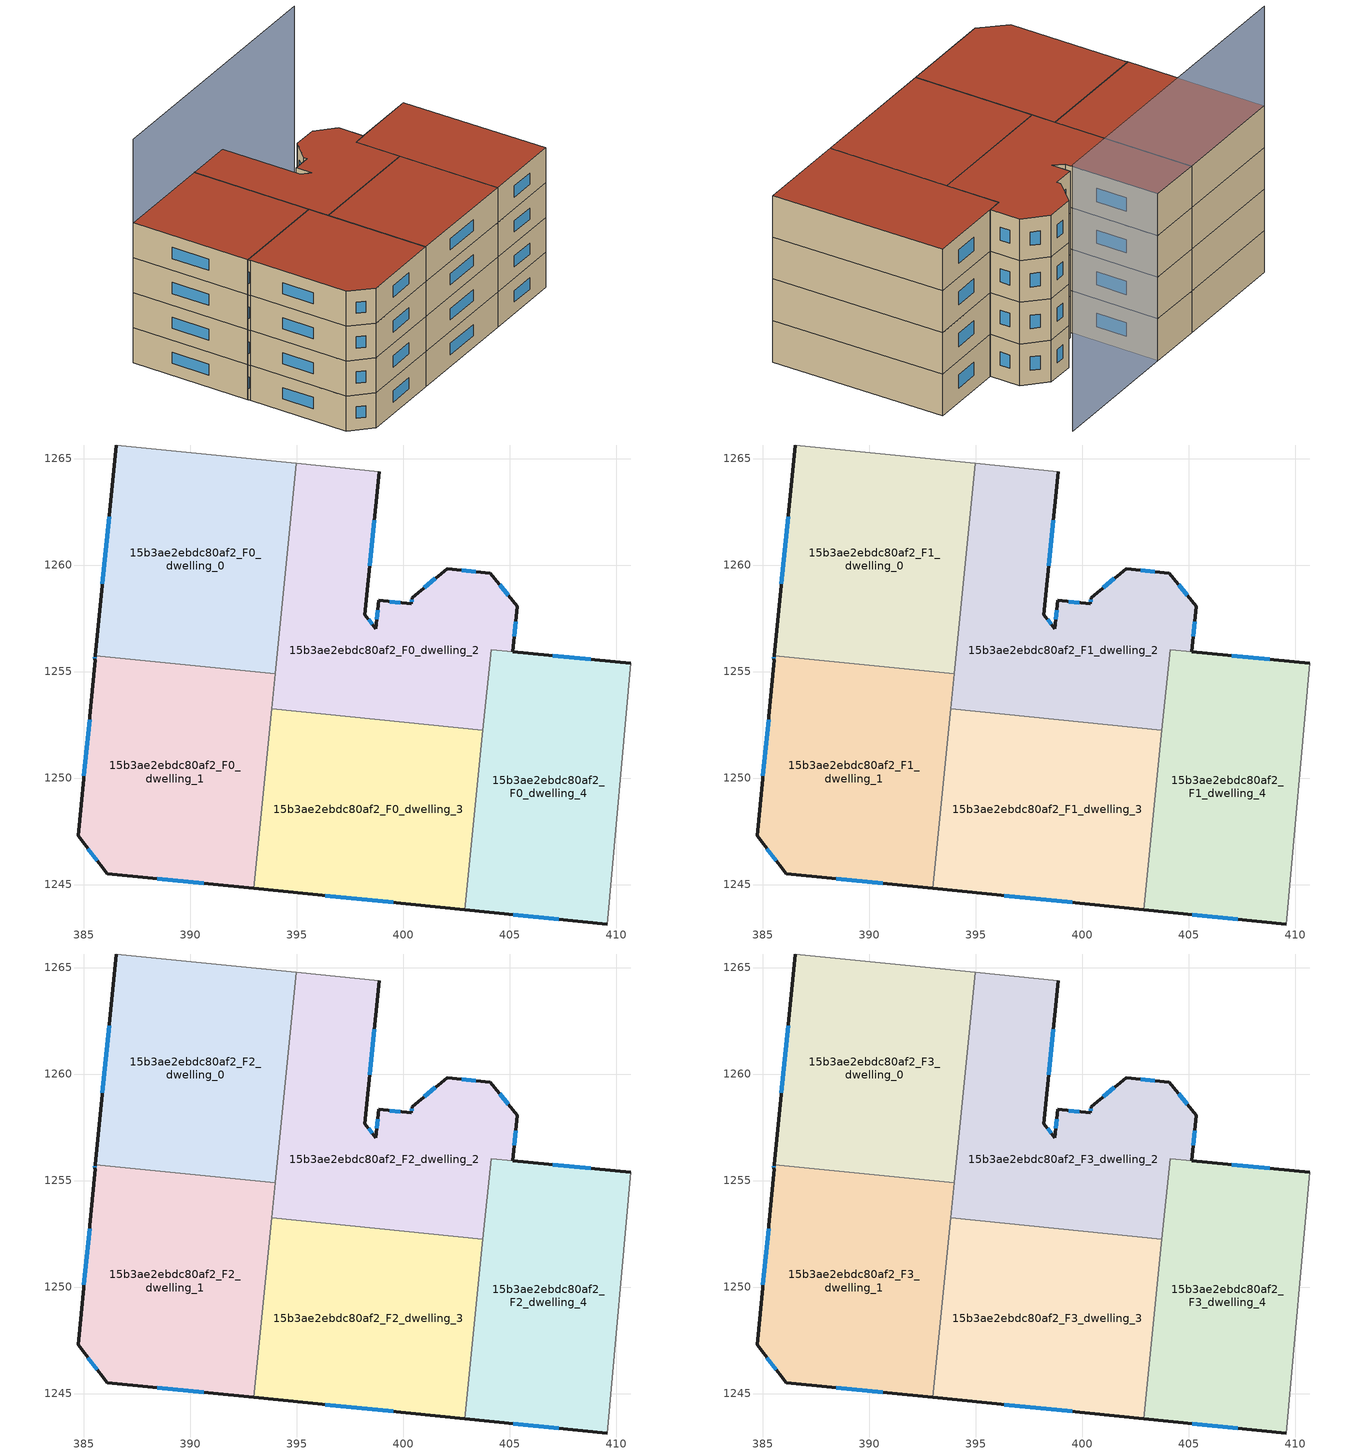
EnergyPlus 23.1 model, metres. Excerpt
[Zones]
15b3ae2ebdc80af2_F0_dwelling_0
 floor ground (EU_floor_Construction): 394.99,1264.79 394,1254.9 385.54,1255.75 386.54,1265.64 z0
 wall outside (EU_wall_Construction): 386.54,1265.64 385.54,1255.75 z0:3
 wall adiabatic (EU_wall_Construction): 394.99,1264.79 386.54,1265.64 z0:3
 wall to 15b3ae2ebdc80af2_F0_dwelling_1 (EU_wall_Construction): 385.54,1255.75 394,1254.9 z0:3
 wall to 15b3ae2ebdc80af2_F0_dwelling_2 (EU_wall_Construction): 394,1254.9 394.99,1264.79 z0:3
 window (EU_Window_Construction): 386.2,1262.27 385.88,1259.11 z1.02:1.98
15b3ae2ebdc80af2_F0_dwelling_1
 floor ground (EU_floor_Construction): 394,1254.9 392.98,1244.82 386.11,1245.51 384.74,1247.28 385.55,1255.55 385.52,1255.55 385.54,1255.75 z0
 wall outside (EU_wall_Construction): 385.55,1255.55 384.74,1247.28 386.11,1245.51 392.98,1244.82 / 385.55,1255.55 385.52,1255.55 / 385.54,1255.75 385.52,1255.55 z0:3
 wall to 15b3ae2ebdc80af2_F0_dwelling_3 (EU_wall_Construction): 392.98,1244.82 393.83,1253.24 z0:3
 wall to 15b3ae2ebdc80af2_F0_dwelling_2 (EU_wall_Construction): 393.83,1253.24 394,1254.9 z0:3
 window (EU_Window_Construction): 385.2,1246.68 385.64,1246.11 / 385.28,1252.74 385.02,1250.1 / 385.53,1255.68 385.52,1255.62 / 388.45,1245.27 390.64,1245.05 z1.02:1.98
15b3ae2ebdc80af2_F0_dwelling_2
 floor ground (EU_floor_Construction): 404.09,1259.61 405.37,1258.07 405.14,1255.92 404.13,1256.02 403.75,1252.24 393.83,1253.24 394.99,1264.79 398.89,1264.39 398.21,1257.68 398.73,1257 398.86,1258.34 400.4,1258.18 400.43,1258.48 402.07,1259.83 z0
 wall outside (EU_wall_Construction): 405.14,1255.92 405.37,1258.07 404.09,1259.61 402.07,1259.83 400.43,1258.48 400.4,1258.18 398.86,1258.34 398.73,1257 398.21,1257.68 398.89,1264.39 z0:3
 wall to 15b3ae2ebdc80af2_F0_dwelling_3 (EU_wall_Construction): 393.83,1253.24 403.75,1252.24 z0:3
 wall adiabatic (EU_wall_Construction): 398.89,1264.39 394.99,1264.79 z0:3
 wall to 15b3ae2ebdc80af2_F0_dwelling_4 (EU_wall_Construction): 403.75,1252.24 404.13,1256.02 405.14,1255.92 z0:3
 window (EU_Window_Construction): 398.44,1259.96 398.66,1262.11 / 398.55,1257.23 398.38,1257.45 / 398.82,1257.88 398.77,1257.46 / 399.87,1258.24 399.38,1258.29 / 400.42,1258.38 400.41,1258.28 / 401.51,1259.37 400.98,1258.94 / 403.4,1259.68 402.76,1259.76 / 404.94,1258.59 404.53,1259.08 / 405.22,1256.65 405.29,1257.34 z1.02:1.98
15b3ae2ebdc80af2_F0_dwelling_3
 floor ground (EU_floor_Construction): 403.75,1252.24 402.9,1243.82 392.98,1244.82 393.83,1253.24 z0
 wall outside (EU_wall_Construction): 392.98,1244.82 402.9,1243.82 z0:3
 wall to 15b3ae2ebdc80af2_F0_dwelling_4 (EU_wall_Construction): 402.9,1243.82 403.75,1252.24 z0:3
 window (EU_Window_Construction): 396.36,1244.48 399.53,1244.16 z1.02:1.98
15b3ae2ebdc80af2_F0_dwelling_4
 floor ground (EU_floor_Construction): 410.7,1255.39 409.58,1243.15 402.9,1243.82 404.13,1256.02 z0
 wall outside (EU_wall_Construction): 402.9,1243.82 409.58,1243.15 / 410.7,1255.39 405.14,1255.92 z0:3
 wall adiabatic (EU_wall_Construction): 409.58,1243.15 410.7,1255.39 z0:3
 window (EU_Window_Construction): 405.18,1243.59 407.31,1243.37 / 408.81,1255.57 407.03,1255.74 z1.02:1.98
15b3ae2ebdc80af2_F1_dwelling_0
 floor to 15b3ae2ebdc80af2_F0_dwelling_0 (EU_floor_Construction): 394.99,1264.79 394,1254.9 385.54,1255.75 386.54,1265.64 z3
 wall outside (EU_wall_Construction): 386.54,1265.64 385.54,1255.75 z3:6
 wall adiabatic (EU_wall_Construction): 394.99,1264.79 386.54,1265.64 z3:6
 wall to 15b3ae2ebdc80af2_F1_dwelling_1 (EU_wall_Construction): 385.54,1255.75 394,1254.9 z3:6
 wall to 15b3ae2ebdc80af2_F1_dwelling_2 (EU_wall_Construction): 394,1254.9 394.99,1264.79 z3:6
 window (EU_Window_Construction): 386.2,1262.27 385.88,1259.11 z4.02:4.98
15b3ae2ebdc80af2_F1_dwelling_1
 floor to 15b3ae2ebdc80af2_F0_dwelling_1 (EU_floor_Construction): 394,1254.9 392.98,1244.82 386.11,1245.51 384.74,1247.28 385.55,1255.55 385.52,1255.55 385.54,1255.75 z3
 wall outside (EU_wall_Construction): 385.55,1255.55 384.74,1247.28 386.11,1245.51 392.98,1244.82 / 385.55,1255.55 385.52,1255.55 / 385.54,1255.75 385.52,1255.55 z3:6
 wall to 15b3ae2ebdc80af2_F1_dwelling_3 (EU_wall_Construction): 392.98,1244.82 393.83,1253.24 z3:6
 wall to 15b3ae2ebdc80af2_F1_dwelling_2 (EU_wall_Construction): 393.83,1253.24 394,1254.9 z3:6
 window (EU_Window_Construction): 385.2,1246.68 385.64,1246.11 / 385.28,1252.74 385.02,1250.1 / 385.53,1255.68 385.52,1255.62 / 388.45,1245.27 390.64,1245.05 z4.02:4.98
15b3ae2ebdc80af2_F1_dwelling_2
 floor to 15b3ae2ebdc80af2_F0_dwelling_2 (EU_floor_Construction): 404.09,1259.61 405.37,1258.07 405.14,1255.92 404.13,1256.02 403.75,1252.24 393.83,1253.24 394.99,1264.79 398.89,1264.39 398.21,1257.68 398.73,1257 398.86,1258.34 400.4,1258.18 400.43,1258.48 402.07,1259.83 z3
 wall outside (EU_wall_Construction): 405.14,1255.92 405.37,1258.07 404.09,1259.61 402.07,1259.83 400.43,1258.48 400.4,1258.18 398.86,1258.34 398.73,1257 398.21,1257.68 398.89,1264.39 z3:6
 wall to 15b3ae2ebdc80af2_F1_dwelling_3 (EU_wall_Construction): 393.83,1253.24 403.75,1252.24 z3:6
 wall adiabatic (EU_wall_Construction): 398.89,1264.39 394.99,1264.79 z3:6
 wall to 15b3ae2ebdc80af2_F1_dwelling_4 (EU_wall_Construction): 403.75,1252.24 404.13,1256.02 405.14,1255.92 z3:6
 window (EU_Window_Construction): 398.44,1259.96 398.66,1262.11 / 398.55,1257.23 398.38,1257.45 / 398.82,1257.88 398.77,1257.46 / 399.87,1258.24 399.38,1258.29 / 400.42,1258.38 400.41,1258.28 / 401.51,1259.37 400.98,1258.94 / 403.4,1259.68 402.76,1259.76 / 404.94,1258.59 404.53,1259.08 / 405.22,1256.65 405.29,1257.34 z4.02:4.98
15b3ae2ebdc80af2_F1_dwelling_3
 floor to 15b3ae2ebdc80af2_F0_dwelling_3 (EU_floor_Construction): 403.75,1252.24 402.9,1243.82 392.98,1244.82 393.83,1253.24 z3
 wall outside (EU_wall_Construction): 392.98,1244.82 402.9,1243.82 z3:6
 wall to 15b3ae2ebdc80af2_F1_dwelling_4 (EU_wall_Construction): 402.9,1243.82 403.75,1252.24 z3:6
 window (EU_Window_Construction): 396.36,1244.48 399.53,1244.16 z4.02:4.98
15b3ae2ebdc80af2_F1_dwelling_4
 floor to 15b3ae2ebdc80af2_F0_dwelling_4 (EU_floor_Construction): 410.7,1255.39 409.58,1243.15 402.9,1243.82 404.13,1256.02 z3
 wall outside (EU_wall_Construction): 402.9,1243.82 409.58,1243.15 / 410.7,1255.39 405.14,1255.92 z3:6
 wall adiabatic (EU_wall_Construction): 409.58,1243.15 410.7,1255.39 z3:6
 window (EU_Window_Construction): 405.18,1243.59 407.31,1243.37 / 408.81,1255.57 407.03,1255.74 z4.02:4.98
15b3ae2ebdc80af2_F2_dwelling_0
 floor to 15b3ae2ebdc80af2_F1_dwelling_0 (EU_floor_Construction): 394.99,1264.79 394,1254.9 385.54,1255.75 386.54,1265.64 z6
 wall outside (EU_wall_Construction): 386.54,1265.64 385.54,1255.75 z6:9
 wall adiabatic (EU_wall_Construction): 394.99,1264.79 386.54,1265.64 z6:9
 wall to 15b3ae2ebdc80af2_F2_dwelling_1 (EU_wall_Construction): 385.54,1255.75 394,1254.9 z6:9
 wall to 15b3ae2ebdc80af2_F2_dwelling_2 (EU_wall_Construction): 394,1254.9 394.99,1264.79 z6:9
 window (EU_Window_Construction): 386.2,1262.27 385.88,1259.11 z7.02:7.98
15b3ae2ebdc80af2_F2_dwelling_1
 floor to 15b3ae2ebdc80af2_F1_dwelling_1 (EU_floor_Construction): 394,1254.9 392.98,1244.82 386.11,1245.51 384.74,1247.28 385.55,1255.55 385.52,1255.55 385.54,1255.75 z6
 wall outside (EU_wall_Construction): 385.55,1255.55 384.74,1247.28 386.11,1245.51 392.98,1244.82 / 385.55,1255.55 385.52,1255.55 / 385.54,1255.75 385.52,1255.55 z6:9
 wall to 15b3ae2ebdc80af2_F2_dwelling_3 (EU_wall_Construction): 392.98,1244.82 393.83,1253.24 z6:9
 wall to 15b3ae2ebdc80af2_F2_dwelling_2 (EU_wall_Construction): 393.83,1253.24 394,1254.9 z6:9
 window (EU_Window_Construction): 385.2,1246.68 385.64,1246.11 / 385.28,1252.74 385.02,1250.1 / 385.53,1255.68 385.52,1255.62 / 388.45,1245.27 390.64,1245.05 z7.02:7.98
15b3ae2ebdc80af2_F2_dwelling_2
 floor to 15b3ae2ebdc80af2_F1_dwelling_2 (EU_floor_Construction): 404.09,1259.61 405.37,1258.07 405.14,1255.92 404.13,1256.02 403.75,1252.24 393.83,1253.24 394.99,1264.79 398.89,1264.39 398.21,1257.68 398.73,1257 398.86,1258.34 400.4,1258.18 400.43,1258.48 402.07,1259.83 z6
 wall outside (EU_wall_Construction): 405.14,1255.92 405.37,1258.07 404.09,1259.61 402.07,1259.83 400.43,1258.48 400.4,1258.18 398.86,1258.34 398.73,1257 398.21,1257.68 398.89,1264.39 z6:9
 wall to 15b3ae2ebdc80af2_F2_dwelling_3 (EU_wall_Construction): 393.83,1253.24 403.75,1252.24 z6:9
 wall adiabatic (EU_wall_Construction): 398.89,1264.39 394.99,1264.79 z6:9
 wall to 15b3ae2ebdc80af2_F2_dwelling_4 (EU_wall_Construction): 403.75,1252.24 404.13,1256.02 405.14,1255.92 z6:9
 window (EU_Window_Construction): 398.44,1259.96 398.66,1262.11 / 398.55,1257.23 398.38,1257.45 / 398.82,1257.88 398.77,1257.46 / 399.87,1258.24 399.38,1258.29 / 400.42,1258.38 400.41,1258.28 / 401.51,1259.37 400.98,1258.94 / 403.4,1259.68 402.76,1259.76 / 404.94,1258.59 404.53,1259.08 / 405.22,1256.65 405.29,1257.34 z7.02:7.98
15b3ae2ebdc80af2_F2_dwelling_3
 floor to 15b3ae2ebdc80af2_F1_dwelling_3 (EU_floor_Construction): 403.75,1252.24 402.9,1243.82 392.98,1244.82 393.83,1253.24 z6
 wall outside (EU_wall_Construction): 392.98,1244.82 402.9,1243.82 z6:9
 wall to 15b3ae2ebdc80af2_F2_dwelling_4 (EU_wall_Construction): 402.9,1243.82 403.75,1252.24 z6:9
 window (EU_Window_Construction): 396.36,1244.48 399.53,1244.16 z7.02:7.98
15b3ae2ebdc80af2_F2_dwelling_4
 floor to 15b3ae2ebdc80af2_F1_dwelling_4 (EU_floor_Construction): 410.7,1255.39 409.58,1243.15 402.9,1243.82 404.13,1256.02 z6
 wall outside (EU_wall_Construction): 402.9,1243.82 409.58,1243.15 / 410.7,1255.39 405.14,1255.92 z6:9
 wall adiabatic (EU_wall_Construction): 409.58,1243.15 410.7,1255.39 z6:9
 window (EU_Window_Construction): 405.18,1243.59 407.31,1243.37 / 408.81,1255.57 407.03,1255.74 z7.02:7.98
15b3ae2ebdc80af2_F3_dwelling_0
 floor to 15b3ae2ebdc80af2_F2_dwelling_0 (EU_floor_Construction): 394.99,1264.79 394,1254.9 385.54,1255.75 386.54,1265.64 z9
 wall outside (EU_wall_Construction): 386.54,1265.64 385.54,1255.75 z9:12
 wall adiabatic (EU_wall_Construction): 394.99,1264.79 386.54,1265.64 z9:12
 wall to 15b3ae2ebdc80af2_F3_dwelling_1 (EU_wall_Construction): 385.54,1255.75 394,1254.9 z9:12
 wall to 15b3ae2ebdc80af2_F3_dwelling_2 (EU_wall_Construction): 394,1254.9 394.99,1264.79 z9:12
 window (EU_Window_Construction): 386.2,1262.27 385.88,1259.11 z10.02:10.98
 roof outside (EU_roof_Construction): 394,1254.9 394.99,1264.79 386.54,1265.64 385.54,1255.75 z12
15b3ae2ebdc80af2_F3_dwelling_1
 floor to 15b3ae2ebdc80af2_F2_dwelling_1 (EU_floor_Construction): 394,1254.9 392.98,1244.82 386.11,1245.51 384.74,1247.28 385.55,1255.55 385.52,1255.55 385.54,1255.75 z9
 wall outside (EU_wall_Construction): 385.55,1255.55 384.74,1247.28 386.11,1245.51 392.98,1244.82 / 385.55,1255.55 385.52,1255.55 / 385.54,1255.75 385.52,1255.55 z9:12
 wall to 15b3ae2ebdc80af2_F3_dwelling_3 (EU_wall_Construction): 392.98,1244.82 393.83,1253.24 z9:12
 wall to 15b3ae2ebdc80af2_F3_dwelling_2 (EU_wall_Construction): 393.83,1253.24 394,1254.9 z9:12
 window (EU_Window_Construction): 385.2,1246.68 385.64,1246.11 / 385.28,1252.74 385.02,1250.1 / 385.53,1255.68 385.52,1255.62 / 388.45,1245.27 390.64,1245.05 z10.02:10.98
 roof outside (EU_roof_Construction): 392.98,1244.82 394,1254.9 385.54,1255.75 385.52,1255.55 385.55,1255.55 384.74,1247.28 386.11,1245.51 z12
15b3ae2ebdc80af2_F3_dwelling_2
 floor to 15b3ae2ebdc80af2_F2_dwelling_2 (EU_floor_Construction): 404.09,1259.61 405.37,1258.07 405.14,1255.92 404.13,1256.02 403.75,1252.24 393.83,1253.24 394.99,1264.79 398.89,1264.39 398.21,1257.68 398.73,1257 398.86,1258.34 400.4,1258.18 400.43,1258.48 402.07,1259.83 z9
 wall outside (EU_wall_Construction): 405.14,1255.92 405.37,1258.07 404.09,1259.61 402.07,1259.83 400.43,1258.48 400.4,1258.18 398.86,1258.34 398.73,1257 398.21,1257.68 398.89,1264.39 z9:12
 wall to 15b3ae2ebdc80af2_F3_dwelling_3 (EU_wall_Construction): 393.83,1253.24 403.75,1252.24 z9:12
 wall adiabatic (EU_wall_Construction): 398.89,1264.39 394.99,1264.79 z9:12
 wall to 15b3ae2ebdc80af2_F3_dwelling_4 (EU_wall_Construction): 403.75,1252.24 404.13,1256.02 405.14,1255.92 z9:12
 window (EU_Window_Construction): 398.44,1259.96 398.66,1262.11 / 398.55,1257.23 398.38,1257.45 / 398.82,1257.88 398.77,1257.46 / 399.87,1258.24 399.38,1258.29 / 400.42,1258.38 400.41,1258.28 / 401.51,1259.37 400.98,1258.94 / 403.4,1259.68 402.76,1259.76 / 404.94,1258.59 404.53,1259.08 / 405.22,1256.65 405.29,1257.34 z10.02:10.98
 roof outside (EU_roof_Construction): 403.75,1252.24 404.13,1256.02 405.14,1255.92 405.37,1258.07 404.09,1259.61 402.07,1259.83 400.43,1258.48 400.4,1258.18 398.86,1258.34 398.73,1257 398.21,1257.68 398.89,1264.39 394.99,1264.79 393.83,1253.24 z12
15b3ae2ebdc80af2_F3_dwelling_3
 floor to 15b3ae2ebdc80af2_F2_dwelling_3 (EU_floor_Construction): 403.75,1252.24 402.9,1243.82 392.98,1244.82 393.83,1253.24 z9
 wall outside (EU_wall_Construction): 392.98,1244.82 402.9,1243.82 z9:12
 wall to 15b3ae2ebdc80af2_F3_dwelling_4 (EU_wall_Construction): 402.9,1243.82 403.75,1252.24 z9:12
 window (EU_Window_Construction): 396.36,1244.48 399.53,1244.16 z10.02:10.98
 roof outside (EU_roof_Construction): 402.9,1243.82 403.75,1252.24 393.83,1253.24 392.98,1244.82 z12
15b3ae2ebdc80af2_F3_dwelling_4
 floor to 15b3ae2ebdc80af2_F2_dwelling_4 (EU_floor_Construction): 410.7,1255.39 409.58,1243.15 402.9,1243.82 404.13,1256.02 z9
 wall outside (EU_wall_Construction): 402.9,1243.82 409.58,1243.15 / 410.7,1255.39 405.14,1255.92 z9:12
 wall adiabatic (EU_wall_Construction): 409.58,1243.15 410.7,1255.39 z9:12
 window (EU_Window_Construction): 405.18,1243.59 407.31,1243.37 / 408.81,1255.57 407.03,1255.74 z10.02:10.98
 roof outside (EU_roof_Construction): 409.58,1243.15 410.7,1255.39 404.13,1256.02 402.9,1243.82 z12
shading: 408.78,1263.4 386.54,1265.64 z0:19.2
[Building]
EU S2 Campaign: North Axis=0; Terrain=City; Solar Distribution=FullExterior
[Site:Location]
Vienna: Latitude=48; Longitude=16.5; Time Zone=1; Elevation=183
[SizingPeriod:WeatherFileDays]
AnnualSizingPeriod: Begin Month=1; Begin Day of Month=1; End Month=12; End Day of Month=31; Day of Week for Start Day=Monday; Use Weather File Daylight Saving Period=No; Use Weather File Rain and Snow Indicators=No
[MATERIAL]
EU_InternalMass_Material: Roughness=MediumRough; Thickness=0.1; Conductivity=1; Density=1800; Specific Heat=900; Thermal Absorptance=0.9; Solar Absorptance=0.7; Visible Absorptance=0.7
[MATERIAL:NOMASS] Roughness=MediumRough; Thermal Absorptance=0.9; Solar Absorptance=0.7; Visible Absorptance=0.7
Name | Thermal Resistance
EU_wall_NoMass | 0.942466
EU_roof_NoMass | 0.551687
EU_floor_NoMass | 0.66527
[WINDOWMATERIAL:SIMPLEGLAZINGSYSTEM]
EU_Window_SimpleGlazing: UFactor=2.03367; Solar Heat Gain Coefficient=0.65; Visible Transmittance=0.65
[CONSTRUCTION]
EU_wall_Construction: EU_wall_NoMass
EU_roof_Construction: EU_roof_NoMass
EU_floor_Construction: EU_floor_NoMass
EU_Window_Construction: EU_Window_SimpleGlazing
EU_InternalMass_Construction: EU_InternalMass_Material
[ZONE] Type=1; Multiplier=1; Ceiling Height=autocalculate; Floor Area=autocalculate; Part of Total Floor Area=Yes
Name | Volume
15b3ae2ebdc80af2_F0_dwelling_0; 15b3ae2ebdc80af2_F1_dwelling_0; 15b3ae2ebdc80af2_F2_dwelling_0; 15b3ae2ebdc80af2_F3_dwelling_0 | 253.367
15b3ae2ebdc80af2_F0_dwelling_1; 15b3ae2ebdc80af2_F1_dwelling_1; 15b3ae2ebdc80af2_F2_dwelling_1; 15b3ae2ebdc80af2_F3_dwelling_1 | 253.334
15b3ae2ebdc80af2_F0_dwelling_2; 15b3ae2ebdc80af2_F1_dwelling_2; 15b3ae2ebdc80af2_F2_dwelling_2; 15b3ae2ebdc80af2_F3_dwelling_2 | 261.535
15b3ae2ebdc80af2_F0_dwelling_3; 15b3ae2ebdc80af2_F1_dwelling_3; 15b3ae2ebdc80af2_F2_dwelling_3; 15b3ae2ebdc80af2_F3_dwelling_3 | 253.348
15b3ae2ebdc80af2_F0_dwelling_4; 15b3ae2ebdc80af2_F1_dwelling_4; 15b3ae2ebdc80af2_F2_dwelling_4; 15b3ae2ebdc80af2_F3_dwelling_4 | 245.184
[INTERNALMASS] Construction=EU_InternalMass_Construction
Name | Zone or ZoneList | Surface Area
15b3ae2ebdc80af2_F0_dwelling_0_EU_InternalMass | 15b3ae2ebdc80af2_F0_dwelling_0 | 84.4555
15b3ae2ebdc80af2_F0_dwelling_1_EU_InternalMass | 15b3ae2ebdc80af2_F0_dwelling_1 | 84.4437
15b3ae2ebdc80af2_F0_dwelling_2_EU_InternalMass | 15b3ae2ebdc80af2_F0_dwelling_2 | 87.1787
15b3ae2ebdc80af2_F0_dwelling_3_EU_InternalMass | 15b3ae2ebdc80af2_F0_dwelling_3 | 84.4499
15b3ae2ebdc80af2_F0_dwelling_4_EU_InternalMass | 15b3ae2ebdc80af2_F0_dwelling_4 | 81.7212
15b3ae2ebdc80af2_F1_dwelling_0_EU_InternalMass | 15b3ae2ebdc80af2_F1_dwelling_0 | 84.4555
15b3ae2ebdc80af2_F1_dwelling_1_EU_InternalMass | 15b3ae2ebdc80af2_F1_dwelling_1 | 84.4437
15b3ae2ebdc80af2_F1_dwelling_2_EU_InternalMass | 15b3ae2ebdc80af2_F1_dwelling_2 | 87.1787
15b3ae2ebdc80af2_F1_dwelling_3_EU_InternalMass | 15b3ae2ebdc80af2_F1_dwelling_3 | 84.4499
15b3ae2ebdc80af2_F1_dwelling_4_EU_InternalMass | 15b3ae2ebdc80af2_F1_dwelling_4 | 81.7212
15b3ae2ebdc80af2_F2_dwelling_0_EU_InternalMass | 15b3ae2ebdc80af2_F2_dwelling_0 | 84.4555
15b3ae2ebdc80af2_F2_dwelling_1_EU_InternalMass | 15b3ae2ebdc80af2_F2_dwelling_1 | 84.4437
15b3ae2ebdc80af2_F2_dwelling_2_EU_InternalMass | 15b3ae2ebdc80af2_F2_dwelling_2 | 87.1787
15b3ae2ebdc80af2_F2_dwelling_3_EU_InternalMass | 15b3ae2ebdc80af2_F2_dwelling_3 | 84.4499
15b3ae2ebdc80af2_F2_dwelling_4_EU_InternalMass | 15b3ae2ebdc80af2_F2_dwelling_4 | 81.7212
15b3ae2ebdc80af2_F3_dwelling_0_EU_InternalMass | 15b3ae2ebdc80af2_F3_dwelling_0 | 84.4555
15b3ae2ebdc80af2_F3_dwelling_1_EU_InternalMass | 15b3ae2ebdc80af2_F3_dwelling_1 | 84.4437
15b3ae2ebdc80af2_F3_dwelling_2_EU_InternalMass | 15b3ae2ebdc80af2_F3_dwelling_2 | 87.1787
15b3ae2ebdc80af2_F3_dwelling_3_EU_InternalMass | 15b3ae2ebdc80af2_F3_dwelling_3 | 84.4499
15b3ae2ebdc80af2_F3_dwelling_4_EU_InternalMass | 15b3ae2ebdc80af2_F3_dwelling_4 | 81.7212
[OTHEREQUIPMENT] Fuel Type=Electricity; Design Level Calculation Method=Watts/Area; Power per Zone Floor Area=1; Fraction Latent=0; Fraction Radiant=0; Fraction Lost=0; Carbon Dioxide Generation Rate=0; EndUse Subcategory=EU_Step8_InternalGains
Name | Zone or ZoneList or Space or SpaceList | Schedule
EU_Step8_InternalGain_15b3ae2ebdc80af2_F0_dwelling_0_f000 | 15b3ae2ebdc80af2_F0_dwelling_0 | EU_Step8_GainSchedule_15b3ae2ebdc80af2_F0_dwelling_0_f000
EU_Step8_InternalGain_15b3ae2ebdc80af2_F0_dwelling_1_f000 | 15b3ae2ebdc80af2_F0_dwelling_1 | EU_Step8_GainSchedule_15b3ae2ebdc80af2_F0_dwelling_1_f000
EU_Step8_InternalGain_15b3ae2ebdc80af2_F0_dwelling_2_f000 | 15b3ae2ebdc80af2_F0_dwelling_2 | EU_Step8_GainSchedule_15b3ae2ebdc80af2_F0_dwelling_2_f000
EU_Step8_InternalGain_15b3ae2ebdc80af2_F0_dwelling_3_f000 | 15b3ae2ebdc80af2_F0_dwelling_3 | EU_Step8_GainSchedule_15b3ae2ebdc80af2_F0_dwelling_3_f000
EU_Step8_InternalGain_15b3ae2ebdc80af2_F0_dwelling_4_f000 | 15b3ae2ebdc80af2_F0_dwelling_4 | EU_Step8_GainSchedule_15b3ae2ebdc80af2_F0_dwelling_4_f000
EU_Step8_InternalGain_15b3ae2ebdc80af2_F1_dwelling_0_f000 | 15b3ae2ebdc80af2_F1_dwelling_0 | EU_Step8_GainSchedule_15b3ae2ebdc80af2_F1_dwelling_0_f000
EU_Step8_InternalGain_15b3ae2ebdc80af2_F1_dwelling_1_f000 | 15b3ae2ebdc80af2_F1_dwelling_1 | EU_Step8_GainSchedule_15b3ae2ebdc80af2_F1_dwelling_1_f000
EU_Step8_InternalGain_15b3ae2ebdc80af2_F1_dwelling_2_f000 | 15b3ae2ebdc80af2_F1_dwelling_2 | EU_Step8_GainSchedule_15b3ae2ebdc80af2_F1_dwelling_2_f000
EU_Step8_InternalGain_15b3ae2ebdc80af2_F1_dwelling_3_f000 | 15b3ae2ebdc80af2_F1_dwelling_3 | EU_Step8_GainSchedule_15b3ae2ebdc80af2_F1_dwelling_3_f000
EU_Step8_InternalGain_15b3ae2ebdc80af2_F1_dwelling_4_f000 | 15b3ae2ebdc80af2_F1_dwelling_4 | EU_Step8_GainSchedule_15b3ae2ebdc80af2_F1_dwelling_4_f000
EU_Step8_InternalGain_15b3ae2ebdc80af2_F2_dwelling_0_f000 | 15b3ae2ebdc80af2_F2_dwelling_0 | EU_Step8_GainSchedule_15b3ae2ebdc80af2_F2_dwelling_0_f000
EU_Step8_InternalGain_15b3ae2ebdc80af2_F2_dwelling_1_f000 | 15b3ae2ebdc80af2_F2_dwelling_1 | EU_Step8_GainSchedule_15b3ae2ebdc80af2_F2_dwelling_1_f000
EU_Step8_InternalGain_15b3ae2ebdc80af2_F2_dwelling_2_f000 | 15b3ae2ebdc80af2_F2_dwelling_2 | EU_Step8_GainSchedule_15b3ae2ebdc80af2_F2_dwelling_2_f000
EU_Step8_InternalGain_15b3ae2ebdc80af2_F2_dwelling_3_f000 | 15b3ae2ebdc80af2_F2_dwelling_3 | EU_Step8_GainSchedule_15b3ae2ebdc80af2_F2_dwelling_3_f000
EU_Step8_InternalGain_15b3ae2ebdc80af2_F2_dwelling_4_f000 | 15b3ae2ebdc80af2_F2_dwelling_4 | EU_Step8_GainSchedule_15b3ae2ebdc80af2_F2_dwelling_4_f000
EU_Step8_InternalGain_15b3ae2ebdc80af2_F3_dwelling_0_f000 | 15b3ae2ebdc80af2_F3_dwelling_0 | EU_Step8_GainSchedule_15b3ae2ebdc80af2_F3_dwelling_0_f000
EU_Step8_InternalGain_15b3ae2ebdc80af2_F3_dwelling_1_f000 | 15b3ae2ebdc80af2_F3_dwelling_1 | EU_Step8_GainSchedule_15b3ae2ebdc80af2_F3_dwelling_1_f000
EU_Step8_InternalGain_15b3ae2ebdc80af2_F3_dwelling_2_f000 | 15b3ae2ebdc80af2_F3_dwelling_2 | EU_Step8_GainSchedule_15b3ae2ebdc80af2_F3_dwelling_2_f000
EU_Step8_InternalGain_15b3ae2ebdc80af2_F3_dwelling_3_f000 | 15b3ae2ebdc80af2_F3_dwelling_3 | EU_Step8_GainSchedule_15b3ae2ebdc80af2_F3_dwelling_3_f000
EU_Step8_InternalGain_15b3ae2ebdc80af2_F3_dwelling_4_f000 | 15b3ae2ebdc80af2_F3_dwelling_4 | EU_Step8_GainSchedule_15b3ae2ebdc80af2_F3_dwelling_4_f000
[ZONEVENTILATION:DESIGNFLOWRATE] Schedule=EU_AlwaysOn; Design Flow Rate Calculation Method=AirChanges/Hour; Air Changes per Hour=0.530523; Ventilation Type=Natural; Fan Pressure Rise=0; Fan Total Efficiency=1; Constant Term Coefficient=1; Temperature Term Coefficient=0; Velocity Term Coefficient=0; Velocity Squared Term Coefficient=0; Minimum Indoor Temperature=-100; Maximum Indoor Temperature=100; Delta Temperature=-100; Minimum Outdoor Temperature=-100; Maximum Outdoor Temperature=100; Maximum Wind Speed=40
Name | Zone or ZoneList or Space or SpaceList
EU_ConstantAir_15b3ae2ebdc80af2_F0_dwelling_0 | 15b3ae2ebdc80af2_F0_dwelling_0
EU_ConstantAir_15b3ae2ebdc80af2_F0_dwelling_1 | 15b3ae2ebdc80af2_F0_dwelling_1
EU_ConstantAir_15b3ae2ebdc80af2_F0_dwelling_2 | 15b3ae2ebdc80af2_F0_dwelling_2
EU_ConstantAir_15b3ae2ebdc80af2_F0_dwelling_3 | 15b3ae2ebdc80af2_F0_dwelling_3
EU_ConstantAir_15b3ae2ebdc80af2_F0_dwelling_4 | 15b3ae2ebdc80af2_F0_dwelling_4
EU_ConstantAir_15b3ae2ebdc80af2_F1_dwelling_0 | 15b3ae2ebdc80af2_F1_dwelling_0
EU_ConstantAir_15b3ae2ebdc80af2_F1_dwelling_1 | 15b3ae2ebdc80af2_F1_dwelling_1
EU_ConstantAir_15b3ae2ebdc80af2_F1_dwelling_2 | 15b3ae2ebdc80af2_F1_dwelling_2
EU_ConstantAir_15b3ae2ebdc80af2_F1_dwelling_3 | 15b3ae2ebdc80af2_F1_dwelling_3
EU_ConstantAir_15b3ae2ebdc80af2_F1_dwelling_4 | 15b3ae2ebdc80af2_F1_dwelling_4
EU_ConstantAir_15b3ae2ebdc80af2_F2_dwelling_0 | 15b3ae2ebdc80af2_F2_dwelling_0
EU_ConstantAir_15b3ae2ebdc80af2_F2_dwelling_1 | 15b3ae2ebdc80af2_F2_dwelling_1
EU_ConstantAir_15b3ae2ebdc80af2_F2_dwelling_2 | 15b3ae2ebdc80af2_F2_dwelling_2
EU_ConstantAir_15b3ae2ebdc80af2_F2_dwelling_3 | 15b3ae2ebdc80af2_F2_dwelling_3
EU_ConstantAir_15b3ae2ebdc80af2_F2_dwelling_4 | 15b3ae2ebdc80af2_F2_dwelling_4
EU_ConstantAir_15b3ae2ebdc80af2_F3_dwelling_0 | 15b3ae2ebdc80af2_F3_dwelling_0
EU_ConstantAir_15b3ae2ebdc80af2_F3_dwelling_1 | 15b3ae2ebdc80af2_F3_dwelling_1
EU_ConstantAir_15b3ae2ebdc80af2_F3_dwelling_2 | 15b3ae2ebdc80af2_F3_dwelling_2
EU_ConstantAir_15b3ae2ebdc80af2_F3_dwelling_3 | 15b3ae2ebdc80af2_F3_dwelling_3
EU_ConstantAir_15b3ae2ebdc80af2_F3_dwelling_4 | 15b3ae2ebdc80af2_F3_dwelling_4
[HVACTEMPLATE:THERMOSTAT] Constant Heating Setpoint=20; Constant Cooling Setpoint=50
EU_HeatOnly_15b3ae2ebdc80af2_F0_dwelling_0; EU_HeatOnly_15b3ae2ebdc80af2_F0_dwelling_1; EU_HeatOnly_15b3ae2ebdc80af2_F0_dwelling_2; EU_HeatOnly_15b3ae2ebdc80af2_F0_dwelling_3; EU_HeatOnly_15b3ae2ebdc80af2_F0_dwelling_4; EU_HeatOnly_15b3ae2ebdc80af2_F1_dwelling_0; EU_HeatOnly_15b3ae2ebdc80af2_F1_dwelling_1; EU_HeatOnly_15b3ae2ebdc80af2_F1_dwelling_2; EU_HeatOnly_15b3ae2ebdc80af2_F1_dwelling_3; EU_HeatOnly_15b3ae2ebdc80af2_F1_dwelling_4; EU_HeatOnly_15b3ae2ebdc80af2_F2_dwelling_0; EU_HeatOnly_15b3ae2ebdc80af2_F2_dwelling_1; EU_HeatOnly_15b3ae2ebdc80af2_F2_dwelling_2; EU_HeatOnly_15b3ae2ebdc80af2_F2_dwelling_3; EU_HeatOnly_15b3ae2ebdc80af2_F2_dwelling_4; EU_HeatOnly_15b3ae2ebdc80af2_F3_dwelling_0; EU_HeatOnly_15b3ae2ebdc80af2_F3_dwelling_1; EU_HeatOnly_15b3ae2ebdc80af2_F3_dwelling_2; EU_HeatOnly_15b3ae2ebdc80af2_F3_dwelling_3; EU_HeatOnly_15b3ae2ebdc80af2_F3_dwelling_4
[HVACTEMPLATE:ZONE:IDEALLOADSAIRSYSTEM] System Availability Schedule=EU_AlwaysOn; Maximum Heating Supply Air Temperature=50; Minimum Cooling Supply Air Temperature=13; Maximum Heating Supply Air Humidity Ratio=0.0156; Minimum Cooling Supply Air Humidity Ratio=0.0077; Heating Limit=NoLimit; Cooling Limit=NoLimit; Heating Availability Schedule=EU_AlwaysOn; Cooling Availability Schedule=EU_CoolingOff; Dehumidification Control Type=ConstantSensibleHeatRatio; Cooling Sensible Heat Ratio=0.7; Dehumidification Setpoint=60; Humidification Control Type=None; Humidification Setpoint=30; Outdoor Air Method=None; Outdoor Air Flow Rate per Person=0.00944; Outdoor Air Flow Rate per Zone Floor Area=0; Outdoor Air Flow Rate per Zone=0; Demand Controlled Ventilation Type=None; Outdoor Air Economizer Type=NoEconomizer; Heat Recovery Type=None; Sensible Heat Recovery Effectiveness=0.7; Latent Heat Recovery Effectiveness=0.65
Name | Template Thermostat
15b3ae2ebdc80af2_F0_dwelling_0 | EU_HeatOnly_15b3ae2ebdc80af2_F0_dwelling_0
15b3ae2ebdc80af2_F0_dwelling_1 | EU_HeatOnly_15b3ae2ebdc80af2_F0_dwelling_1
15b3ae2ebdc80af2_F0_dwelling_2 | EU_HeatOnly_15b3ae2ebdc80af2_F0_dwelling_2
15b3ae2ebdc80af2_F0_dwelling_3 | EU_HeatOnly_15b3ae2ebdc80af2_F0_dwelling_3
15b3ae2ebdc80af2_F0_dwelling_4 | EU_HeatOnly_15b3ae2ebdc80af2_F0_dwelling_4
15b3ae2ebdc80af2_F1_dwelling_0 | EU_HeatOnly_15b3ae2ebdc80af2_F1_dwelling_0
15b3ae2ebdc80af2_F1_dwelling_1 | EU_HeatOnly_15b3ae2ebdc80af2_F1_dwelling_1
15b3ae2ebdc80af2_F1_dwelling_2 | EU_HeatOnly_15b3ae2ebdc80af2_F1_dwelling_2
15b3ae2ebdc80af2_F1_dwelling_3 | EU_HeatOnly_15b3ae2ebdc80af2_F1_dwelling_3
15b3ae2ebdc80af2_F1_dwelling_4 | EU_HeatOnly_15b3ae2ebdc80af2_F1_dwelling_4
15b3ae2ebdc80af2_F2_dwelling_0 | EU_HeatOnly_15b3ae2ebdc80af2_F2_dwelling_0
15b3ae2ebdc80af2_F2_dwelling_1 | EU_HeatOnly_15b3ae2ebdc80af2_F2_dwelling_1
15b3ae2ebdc80af2_F2_dwelling_2 | EU_HeatOnly_15b3ae2ebdc80af2_F2_dwelling_2
15b3ae2ebdc80af2_F2_dwelling_3 | EU_HeatOnly_15b3ae2ebdc80af2_F2_dwelling_3
15b3ae2ebdc80af2_F2_dwelling_4 | EU_HeatOnly_15b3ae2ebdc80af2_F2_dwelling_4
15b3ae2ebdc80af2_F3_dwelling_0 | EU_HeatOnly_15b3ae2ebdc80af2_F3_dwelling_0
15b3ae2ebdc80af2_F3_dwelling_1 | EU_HeatOnly_15b3ae2ebdc80af2_F3_dwelling_1
15b3ae2ebdc80af2_F3_dwelling_2 | EU_HeatOnly_15b3ae2ebdc80af2_F3_dwelling_2
15b3ae2ebdc80af2_F3_dwelling_3 | EU_HeatOnly_15b3ae2ebdc80af2_F3_dwelling_3
15b3ae2ebdc80af2_F3_dwelling_4 | EU_HeatOnly_15b3ae2ebdc80af2_F3_dwelling_4
[SIZING:ZONE] Zone Cooling Design Supply Air Temperature Input Method=SupplyAirTemperature; Zone Cooling Design Supply Air Temperature=13; Zone Heating Design Supply Air Temperature Input Method=SupplyAirTemperature; Zone Heating Design Supply Air Temperature=50; Zone Cooling Design Supply Air Humidity Ratio=0.008; Zone Heating Design Supply Air Humidity Ratio=0.008; Cooling Design Air Flow Method=DesignDay; Cooling Design Air Flow Rate=0; Cooling Minimum Air Flow per Zone Floor Area=0.000762; Cooling Minimum Air Flow=0; Cooling Minimum Air Flow Fraction=0.2; Heating Design Air Flow Method=DesignDay; Heating Design Air Flow Rate=0; Heating Maximum Air Flow per Zone Floor Area=0.002032; Heating Maximum Air Flow=0.141576; Heating Maximum Air Flow Fraction=0.3; Account for Dedicated Outdoor Air System=No; Dedicated Outdoor Air System Control Strategy=NeutralSupplyAir; Dedicated Outdoor Air Low Setpoint Temperature for Design=autosize; Dedicated Outdoor Air High Setpoint Temperature for Design=autosize; Zone Load Sizing Method=Sensible Load Only No Latent Load; Zone Latent Cooling Design Supply Air Humidity Ratio Input Method=HumidityRatioDifference; Zone Cooling Design Supply Air Humidity Ratio Difference=0.005; Zone Latent Heating Design Supply Air Humidity Ratio Input Method=HumidityRatioDifference; Zone Humidification Design Supply Air Humidity Ratio Difference=0.005
15b3ae2ebdc80af2_F0_dwelling_0; 15b3ae2ebdc80af2_F0_dwelling_1; 15b3ae2ebdc80af2_F0_dwelling_2; 15b3ae2ebdc80af2_F0_dwelling_3; 15b3ae2ebdc80af2_F0_dwelling_4; 15b3ae2ebdc80af2_F1_dwelling_0; 15b3ae2ebdc80af2_F1_dwelling_1; 15b3ae2ebdc80af2_F1_dwelling_2; 15b3ae2ebdc80af2_F1_dwelling_3; 15b3ae2ebdc80af2_F1_dwelling_4; 15b3ae2ebdc80af2_F2_dwelling_0; 15b3ae2ebdc80af2_F2_dwelling_1; 15b3ae2ebdc80af2_F2_dwelling_2; 15b3ae2ebdc80af2_F2_dwelling_3; 15b3ae2ebdc80af2_F2_dwelling_4; 15b3ae2ebdc80af2_F3_dwelling_0; 15b3ae2ebdc80af2_F3_dwelling_1; 15b3ae2ebdc80af2_F3_dwelling_2; 15b3ae2ebdc80af2_F3_dwelling_3; 15b3ae2ebdc80af2_F3_dwelling_4
[SCHEDULE:CONSTANT]
Name | Hourly Value
EU_AlwaysOn | 1
EU_CoolingOff | 0
[SCHEDULE:FILE] Column Number=1; Rows to Skip at Top=0; Number of Hours of Data=8760; Column Separator=Comma; Interpolate to Timestep=No; Minutes per Item=60; Adjust Schedule for Daylight Savings=Yes
Name | File
EU_Step8_GainSchedule_15b3ae2ebdc80af2_F0_dwelling_0_f000 | ../../schedules/15b3ae2ebdc80af2/15b3ae2ebdc80af2_F0_dwelling_0_f000_gain.csv
EU_Step8_GainSchedule_15b3ae2ebdc80af2_F0_dwelling_1_f000 | ../../schedules/15b3ae2ebdc80af2/15b3ae2ebdc80af2_F0_dwelling_1_f000_gain.csv
EU_Step8_GainSchedule_15b3ae2ebdc80af2_F0_dwelling_2_f000 | ../../schedules/15b3ae2ebdc80af2/15b3ae2ebdc80af2_F0_dwelling_2_f000_gain.csv
EU_Step8_GainSchedule_15b3ae2ebdc80af2_F0_dwelling_3_f000 | ../../schedules/15b3ae2ebdc80af2/15b3ae2ebdc80af2_F0_dwelling_3_f000_gain.csv
EU_Step8_GainSchedule_15b3ae2ebdc80af2_F0_dwelling_4_f000 | ../../schedules/15b3ae2ebdc80af2/15b3ae2ebdc80af2_F0_dwelling_4_f000_gain.csv
EU_Step8_GainSchedule_15b3ae2ebdc80af2_F1_dwelling_0_f000 | ../../schedules/15b3ae2ebdc80af2/15b3ae2ebdc80af2_F1_dwelling_0_f000_gain.csv
EU_Step8_GainSchedule_15b3ae2ebdc80af2_F1_dwelling_1_f000 | ../../schedules/15b3ae2ebdc80af2/15b3ae2ebdc80af2_F1_dwelling_1_f000_gain.csv
EU_Step8_GainSchedule_15b3ae2ebdc80af2_F1_dwelling_2_f000 | ../../schedules/15b3ae2ebdc80af2/15b3ae2ebdc80af2_F1_dwelling_2_f000_gain.csv
EU_Step8_GainSchedule_15b3ae2ebdc80af2_F1_dwelling_3_f000 | ../../schedules/15b3ae2ebdc80af2/15b3ae2ebdc80af2_F1_dwelling_3_f000_gain.csv
EU_Step8_GainSchedule_15b3ae2ebdc80af2_F1_dwelling_4_f000 | ../../schedules/15b3ae2ebdc80af2/15b3ae2ebdc80af2_F1_dwelling_4_f000_gain.csv
EU_Step8_GainSchedule_15b3ae2ebdc80af2_F2_dwelling_0_f000 | ../../schedules/15b3ae2ebdc80af2/15b3ae2ebdc80af2_F2_dwelling_0_f000_gain.csv
EU_Step8_GainSchedule_15b3ae2ebdc80af2_F2_dwelling_1_f000 | ../../schedules/15b3ae2ebdc80af2/15b3ae2ebdc80af2_F2_dwelling_1_f000_gain.csv
EU_Step8_GainSchedule_15b3ae2ebdc80af2_F2_dwelling_2_f000 | ../../schedules/15b3ae2ebdc80af2/15b3ae2ebdc80af2_F2_dwelling_2_f000_gain.csv
EU_Step8_GainSchedule_15b3ae2ebdc80af2_F2_dwelling_3_f000 | ../../schedules/15b3ae2ebdc80af2/15b3ae2ebdc80af2_F2_dwelling_3_f000_gain.csv
EU_Step8_GainSchedule_15b3ae2ebdc80af2_F2_dwelling_4_f000 | ../../schedules/15b3ae2ebdc80af2/15b3ae2ebdc80af2_F2_dwelling_4_f000_gain.csv
EU_Step8_GainSchedule_15b3ae2ebdc80af2_F3_dwelling_0_f000 | ../../schedules/15b3ae2ebdc80af2/15b3ae2ebdc80af2_F3_dwelling_0_f000_gain.csv
EU_Step8_GainSchedule_15b3ae2ebdc80af2_F3_dwelling_1_f000 | ../../schedules/15b3ae2ebdc80af2/15b3ae2ebdc80af2_F3_dwelling_1_f000_gain.csv
EU_Step8_GainSchedule_15b3ae2ebdc80af2_F3_dwelling_2_f000 | ../../schedules/15b3ae2ebdc80af2/15b3ae2ebdc80af2_F3_dwelling_2_f000_gain.csv
EU_Step8_GainSchedule_15b3ae2ebdc80af2_F3_dwelling_3_f000 | ../../schedules/15b3ae2ebdc80af2/15b3ae2ebdc80af2_F3_dwelling_3_f000_gain.csv
EU_Step8_GainSchedule_15b3ae2ebdc80af2_F3_dwelling_4_f000 | ../../schedules/15b3ae2ebdc80af2/15b3ae2ebdc80af2_F3_dwelling_4_f000_gain.csv
